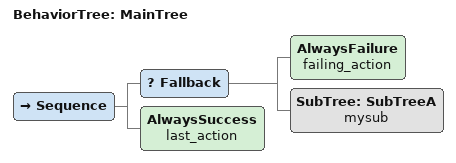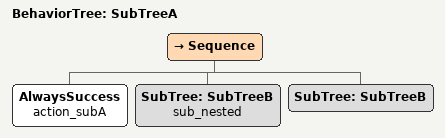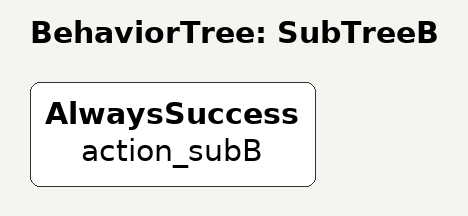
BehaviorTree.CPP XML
<root BTCPP_format="4" main_tree_to_execute =  "MainTree">
  <BehaviorTree ID="MainTree">
    <Sequence>
     <Fallback>
       <AlwaysFailure name="failing_action"/>
       <SubTree ID="SubTreeA" name="mysub"/>
     </Fallback>
     <AlwaysSuccess name="last_action"/>
    </Sequence>
  </BehaviorTree>

  <BehaviorTree ID="SubTreeA">
    <Sequence>
      <AlwaysSuccess name="action_subA"/>
      <SubTree ID="SubTreeB" name="sub_nested"/>
      <SubTree ID="SubTreeB" />
    </Sequence>
  </BehaviorTree>

  <BehaviorTree ID="SubTreeB">
    <AlwaysSuccess name="action_subB"/>
  </BehaviorTree>
</root>
